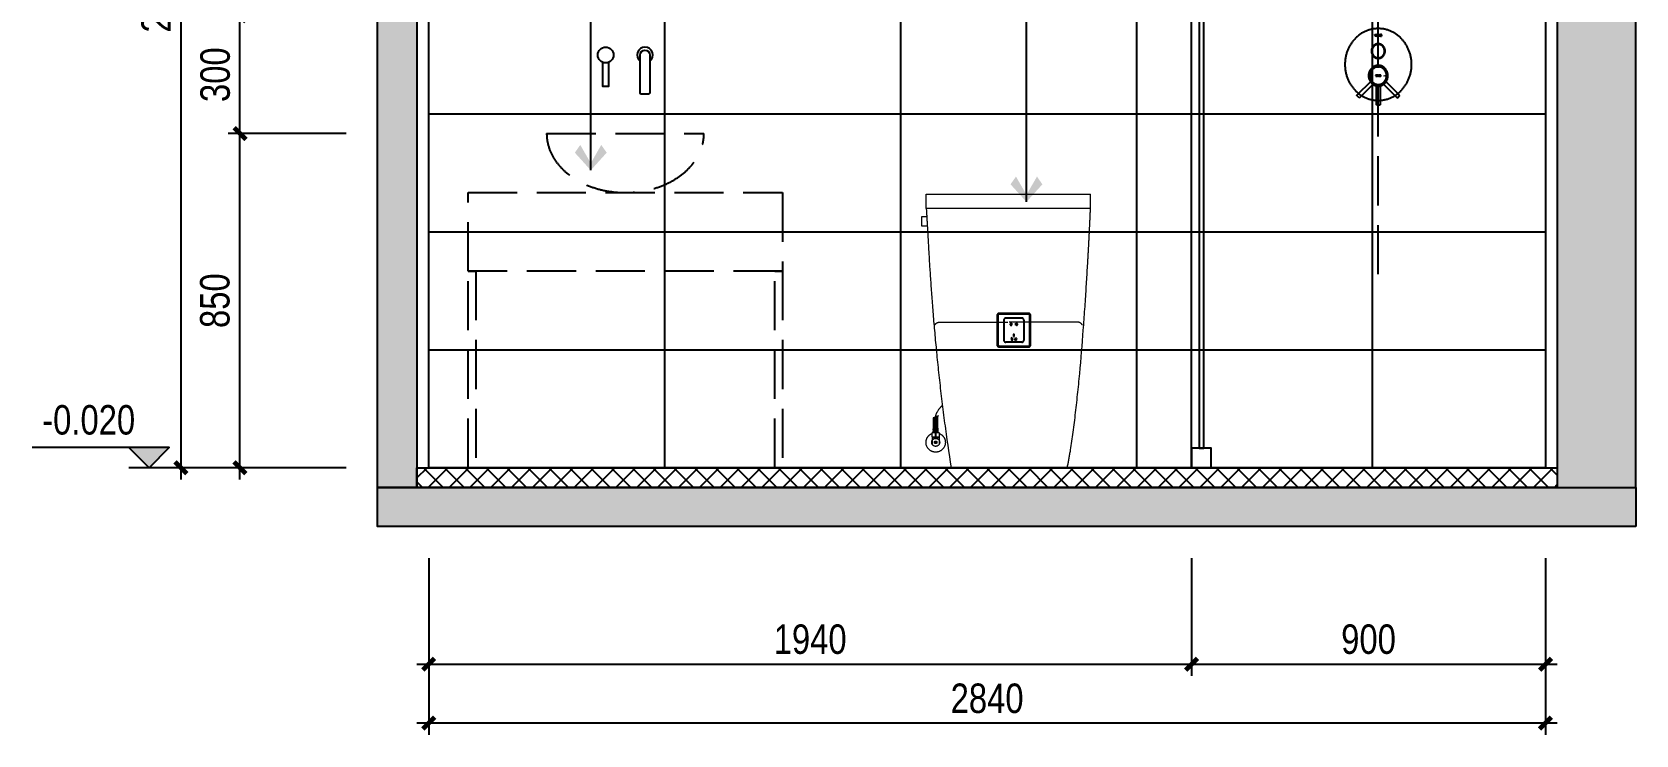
# Model space of a CAD drawing. Extents: x 468514 to 728049, y -74127 to 69080.
# Drawn here: x 611537 to 615616, y -38719 to -36931 of the extents above; entities that cross this region are included whole.
import ezdxf
from ezdxf.enums import TextEntityAlignment as Align

# ---------------------------------------------------------------- set-up
doc = ezdxf.new("R2010")
doc.units = 0
doc.header["$LTSCALE"] = 500
doc.header["$MEASUREMENT"] = 0
for name, pattern in [('DASH', [0.35, 0.25, -0.1]), ('DASHED2', [9.525, 6.35, -3.175]), ('HIDDEN2', [0.1875, 0.125, -0.0625])]:
    doc.linetypes.add(name, pattern=pattern)
doc.layers.get('Defpoints').update_dxf_attribs({"color": 229})
for name, color, linetype in [('_____2', 1, 'Continuous'), ('E 立面填充', 250, 'Continuous'), ('E 立面墙体', 245, 'Continuous'), ('E 立面家具、洁具', 153, 'Continuous'), ('E 立面材料分格线', 8, 'Continuous'), ('E 立面材料类别线', 154, 'Continuous'), ('E 立面标注尺寸', 9, 'Continuous'), ('E 立面装饰完成线', 225, 'Continuous'), ('L-立面家具、洁具', 153, 'Continuous')]:
    doc.layers.add(name, color=color, linetype=linetype)
doc.styles.add('PDC DIM', font='PMingLiU-ExtB.ttf', dxfattribs={"width": 0.85})
doc.styles.add('Xref-标准套房C$0$黑体', font='simhei.ttf')
doc.dimstyles.new('PDC-A2', dxfattribs={"dimscale": 0, "dimtxt": 2.5, "dimasz": 1, "dimexe": 1, "dimexo": 1, "dimgap": 0.7, "dimtad": 1, "dimdec": 0, "dimtxsty": 'PDC DIM', "dimblk": 'ARCHTICK', "dimcen": 1, "dimdle": 1, "dimclrd": 8, "dimclre": 8, "dimclrt": 9, "dimadec": 0, "dimazin": 0, "dimtfac": 1, "dimtdec": 0, "dimtix": 1, "dimtmove": 2, "dimatfit": 3, "dimldrblk": 'PDC A2 T R', "dimfxl": 10, "dimfxlon": 1, "dimarcsym": 0})

# ---------------------------------------------------------------- blocks, each defined once
blk = doc.blocks.new('A$C2F8A30B2')
at = {"linetype": 'HIDDEN2', "lineweight": -2, "ltscale": 20}
h = blk.add_hatch(color=256, dxfattribs=at)
h.dxf.hatch_style = 2
h.paths.add_polyline_path([(28.4, -13.4), (29, -12.8), (30.3, -12.6), (31.6, -12.9), (32.1, -13.4), (32.5, -14.6), (32.3, -15.6), (31.6, -16.4), (30.3, -16.7), (29.1, -16.5), (28.2, -15.4), (28.1, -14.6)])
h.paths.add_polyline_path([(29.4, -15.7), (30.3, -16.2), (31.2, -15.6), (31.4, -14.7), (31.3, -13.8), (30.8, -13.2), (30.3, -13.1), (29.4, -13.5), (29.1, -14.6)])
h = blk.add_hatch(color=256)
h.dxf.hatch_style = 2
edge = h.paths.add_edge_path()
edge.add_spline(control_points=[(34.9, -12.8), (34.9, -12.8), (34.9, -12.8), (34.9, -12.8), (34.9, -12.8), (37, -12.8), (37, -12.8), (37, -12.8), (37, -14.2), (37, -14.2), (37, -14.2), (36.5, -14.2), (36.5, -14.2), (36.5, -14.2), (36.5, -13.2), (35.7, -13.2), (35.7, -13.2), (35.4, -13.2), (35.4, -13.2), (35.4, -13.2), (35.4, -15.9), (35.4, -15.9), (35.4, -15.9), (35.6, -16.1), (35.6, -16.1), (35.6, -16.1), (36.2, -16.1), (36.2, -16.1), (36.2, -16.1), (36.2, -16.6), (36.2, -16.6), (36.2, -16.6), (34.9, -16.6), (34.9, -16.6), (34.9, -16.6), (33.6, -16.6), (33.6, -16.6), (33.6, -16.6), (33.6, -16.1), (33.6, -16.1), (33.6, -16.1), (34.2, -16.1), (34.2, -16.1), (34.2, -16.1), (34.4, -15.9), (34.4, -15.9), (34.4, -15.9), (34.4, -13.2), (34.4, -13.2), (34.4, -13.2), (34.1, -13.2), (34.1, -13.2), (34.1, -13.2), (33.3, -14.2), (33.3, -14.2), (33.3, -14.2), (32.8, -14.2), (32.8, -14.2), (32.8, -14.2), (32.8, -12.8), (32.8, -12.8), (32.8, -12.8), (34.9, -12.8), (34.9, -12.8), (34.9, -12.8), (34.9, -12.8)], knot_values=[-1, 0, 0, 0, 0, 0, 1, 1, 1, 2, 2, 2, 3, 3, 3, 4, 4, 4, 5, 5, 5, 6, 6, 6, 7, 7, 7, 8, 8, 8, 9, 9, 9, 10, 10, 10, 11, 11, 11, 12, 12, 12, 13, 13, 13, 14, 14, 14, 15, 15, 15, 16, 16, 16, 17, 17, 17, 18, 18, 18, 19, 19, 19, 20, 20, 20, 21, 21, 21, 21], degree=3, periodic=0)
h = blk.add_hatch(color=256, dxfattribs=at)
h.dxf.hatch_style = 2
h.paths.add_polyline_path([(37.7, -13.4), (38.3, -12.8), (39.5, -12.6), (40.8, -12.9), (41.4, -13.4), (41.7, -14.6), (41.6, -15.6), (40.8, -16.4), (39.5, -16.7), (38.3, -16.5), (37.4, -15.4), (37.3, -14.6)])
h.paths.add_polyline_path([(38.6, -15.7), (39.5, -16.2), (40.5, -15.6), (40.7, -14.7), (40.6, -13.8), (40.1, -13.2), (39.5, -13.1), (38.7, -13.5), (38.4, -14.6)])
h = blk.add_hatch(color=256)
h.dxf.hatch_style = 2
edge = h.paths.add_edge_path()
edge.add_spline(control_points=[(44.2, -12.8), (44.2, -12.8), (44.2, -12.8), (44.2, -12.8), (44.2, -12.8), (46.2, -12.8), (46.2, -12.8), (46.2, -12.8), (46.2, -14.2), (46.2, -14.2), (46.2, -14.2), (45.7, -14.2), (45.7, -14.2), (45.7, -14.2), (45.8, -13.2), (44.9, -13.2), (44.9, -13.2), (44.6, -13.2), (44.6, -13.2), (44.6, -13.2), (44.6, -15.9), (44.6, -15.9), (44.6, -15.9), (44.9, -16.1), (44.9, -16.1), (44.9, -16.1), (45.4, -16.1), (45.4, -16.1), (45.4, -16.1), (45.4, -16.6), (45.4, -16.6), (45.4, -16.6), (44.2, -16.6), (44.2, -16.6), (44.2, -16.6), (42.9, -16.6), (42.9, -16.6), (42.9, -16.6), (42.9, -16.1), (42.9, -16.1), (42.9, -16.1), (43.5, -16.1), (43.5, -16.1), (43.5, -16.1), (43.7, -15.9), (43.7, -15.9), (43.7, -15.9), (43.7, -13.2), (43.7, -13.2), (43.7, -13.2), (43.4, -13.2), (43.4, -13.2), (42.6, -13.2), (42.6, -14.2), (42.6, -14.2), (42.6, -14.2), (42.1, -14.2), (42.1, -14.2), (42.1, -14.2), (42.1, -12.8), (42.1, -12.8), (42.1, -12.8), (44.2, -12.8), (44.2, -12.8), (44.2, -12.8), (44.2, -12.8)], knot_values=[-1, 0, 0, 0, 0, 0, 1, 1, 1, 2, 2, 2, 3, 3, 3, 4, 4, 4, 5, 5, 5, 6, 6, 6, 7, 7, 7, 8, 8, 8, 9, 9, 9, 10, 10, 10, 11, 11, 11, 12, 12, 12, 13, 13, 13, 14, 14, 14, 15, 15, 15, 16, 16, 16, 17, 17, 17, 18, 18, 18, 19, 19, 19, 20, 20, 20, 21, 21, 21, 21], degree=3, periodic=0)
h = blk.add_hatch(color=256, dxfattribs=at)
h.dxf.hatch_style = 2
h.paths.add_polyline_path([(20.7, -117.5), (21.4, -118.2), (22.1, -117.5), (21.4, -116.8)])
h = blk.add_hatch(color=256, dxfattribs=at)
h.dxf.hatch_style = 2
h.paths.add_polyline_path([(30.6, -116.5), (31, -116), (32, -115.8), (32.9, -116.1), (33.4, -116.5), (33.6, -117.4), (33.5, -118.1), (32.9, -118.7), (32, -119), (31.1, -118.8), (30.4, -118), (30.3, -117.4)])
h.paths.add_polyline_path([(31.3, -118.2), (32, -118.6), (32.7, -118.1), (32.8, -117.4), (32.7, -116.8), (32.4, -116.3), (32, -116.2), (31.3, -116.5), (31.1, -117.4)])
h = blk.add_hatch(color=256, dxfattribs=at)
h.dxf.hatch_style = 2
h.paths.add_polyline_path([(35.5, -116), (37, -116), (37, -117.1), (36.6, -117.1), (36.1, -116.3), (35.8, -116.3), (35.8, -118.3), (36, -118.5), (36.4, -118.5), (36.4, -118.9), (35.5, -118.9), (34.5, -118.9), (34.5, -118.5), (34.9, -118.5), (35.1, -118.3), (35.1, -116.3), (34.9, -116.3), (34.3, -117.1), (33.9, -117.1), (33.9, -116)])
h = blk.add_hatch(color=256, dxfattribs=at)
h.dxf.hatch_style = 2
h.paths.add_polyline_path([(37.5, -116.5), (38, -116), (38.9, -115.8), (39.9, -116.1), (40.3, -116.5), (40.6, -117.4), (40.5, -118.1), (39.9, -118.7), (38.9, -119), (38, -118.8), (37.4, -118), (37.3, -117.4)])
h.paths.add_polyline_path([(38.2, -118.2), (38.9, -118.6), (39.7, -118.1), (39.8, -117.4), (39.7, -116.8), (39.3, -116.3), (38.9, -116.2), (38.3, -116.5), (38.1, -117.4)])
h = blk.add_hatch(color=256, dxfattribs=at)
h.dxf.hatch_style = 2
h.paths.add_polyline_path([(42.4, -116), (44, -116), (44, -117.1), (43.6, -117.1), (43, -116.3), (42.8, -116.3), (42.8, -118.3), (43, -118.5), (43.4, -118.5), (43.4, -118.9), (42.4, -118.9), (41.5, -118.9), (41.5, -118.5), (41.9, -118.5), (42.1, -118.3), (42.1, -116.3), (41.8, -116.3), (41.3, -117.1), (40.9, -117.1), (40.9, -116)])
h = blk.add_hatch(color=256, dxfattribs=at)
h.dxf.hatch_style = 2
h.paths.add_polyline_path([(51.9, -117.5), (52.6, -118.2), (53.3, -117.5), (52.6, -116.8)])
for p, q in [((28.1, -14.6), (28.4, -13.4)), ((28.2, -15.4), (28.1, -14.6)), ((29.1, -16.5), (28.2, -15.4)), ((28.4, -13.4), (29, -12.8)), ((28.4, -13.4), (28.4, -13.4)), ((29, -12.8), (30.3, -12.6)), ((29.4, -13.5), (29.1, -14.6)), ((29.1, -14.6), (29.4, -15.7)), ((30.3, -16.7), (29.1, -16.5)), ((30.3, -13.1), (29.4, -13.5)), ((29.4, -15.7), (30.3, -16.2)), ((29.4, -15.7), (29.4, -15.7)), ((30.3, -12.6), (31.6, -12.9)), ((30.8, -13.2), (30.3, -13.1)), ((30.3, -16.2), (31.2, -15.6)), ((31.6, -16.4), (30.3, -16.7)), ((31.3, -13.8), (30.8, -13.2)), ((31.2, -15.6), (31.4, -14.7)), ((31.4, -14.7), (31.3, -13.8)), ((31.6, -12.9), (32.1, -13.4)), ((32.3, -15.6), (31.6, -16.4)), ((32.1, -13.4), (32.5, -14.6)), ((32.5, -14.6), (32.3, -15.6)), ((37.3, -14.6), (37.7, -13.4)), ((37.4, -15.4), (37.3, -14.6)), ((38.3, -16.5), (37.4, -15.4)), ((37.7, -13.4), (38.3, -12.8)), ((37.7, -13.4), (37.7, -13.4)), ((38.3, -12.8), (39.5, -12.6)), ((39.5, -16.7), (38.3, -16.5)), ((38.7, -13.5), (38.4, -14.6)), ((38.4, -14.6), (38.6, -15.7)), ((38.6, -15.7), (39.5, -16.2)), ((38.6, -15.7), (38.6, -15.7)), ((39.5, -13.1), (38.7, -13.5)), ((39.5, -12.6), (40.8, -12.9)), ((40.1, -13.2), (39.5, -13.1)), ((39.5, -16.2), (40.5, -15.6)), ((40.8, -16.4), (39.5, -16.7)), ((40.6, -13.8), (40.1, -13.2)), ((40.5, -15.6), (40.7, -14.7)), ((40.7, -14.7), (40.6, -13.8)), ((40.8, -12.9), (41.4, -13.4)), ((41.6, -15.6), (40.8, -16.4)), ((41.4, -13.4), (41.7, -14.6)), ((41.7, -14.6), (41.6, -15.6)), ((21.4, -116.8), (20.7, -117.5)), ((20.7, -117.5), (21.4, -118.2)), ((20.7, -117.5), (20.7, -117.5)), ((22.1, -117.5), (21.4, -116.8)), ((21.4, -118.2), (22.1, -117.5)), ((30.3, -117.4), (30.6, -116.5)), ((30.4, -118), (30.3, -117.4)), ((31.1, -118.8), (30.4, -118)), ((30.6, -116.5), (31, -116)), ((30.6, -116.5), (30.6, -116.5)), ((31, -116), (32, -115.8)), ((31.3, -116.5), (31.1, -117.4)), ((31.1, -117.4), (31.3, -118.2)), ((32, -119), (31.1, -118.8)), ((32, -116.2), (31.3, -116.5)), ((31.3, -118.2), (32, -118.6)), ((31.3, -118.2), (31.3, -118.2)), ((32, -115.8), (32.9, -116.1)), ((32.4, -116.3), (32, -116.2)), ((32, -118.6), (32.7, -118.1)), ((32.9, -118.7), (32, -119)), ((32.7, -116.8), (32.4, -116.3)), ((32.8, -117.4), (32.7, -116.8)), ((32.7, -118.1), (32.8, -117.4)), ((32.9, -116.1), (33.4, -116.5)), ((33.5, -118.1), (32.9, -118.7)), ((33.4, -116.5), (33.6, -117.4)), ((33.6, -117.4), (33.5, -118.1)), ((33.9, -117.1), (33.9, -116)), ((33.9, -116), (35.5, -116)), ((34.3, -117.1), (33.9, -117.1)), ((34.9, -116.3), (34.3, -117.1)), ((34.5, -118.9), (34.5, -118.5)), ((34.5, -118.5), (34.9, -118.5)), ((35.5, -118.9), (34.5, -118.9)), ((35.1, -116.3), (34.9, -116.3)), ((34.9, -118.5), (35.1, -118.3)), ((35.1, -118.3), (35.1, -116.3)), ((35.5, -116), (37, -116)), ((35.5, -116), (35.5, -116)), ((36.4, -118.9), (35.5, -118.9)), ((36.1, -116.3), (35.8, -116.3)), ((35.8, -116.3), (35.8, -118.3)), ((35.8, -118.3), (36, -118.5)), ((36, -118.5), (36.4, -118.5)), ((36.6, -117.1), (36.1, -116.3)), ((36.4, -118.5), (36.4, -118.9)), ((37, -117.1), (36.6, -117.1)), ((37, -116), (37, -117.1)), ((37.3, -117.4), (37.5, -116.5)), ((37.4, -118), (37.3, -117.4)), ((38, -118.8), (37.4, -118)), ((37.5, -116.5), (38, -116)), ((37.5, -116.5), (37.5, -116.5)), ((38, -116), (38.9, -115.8)), ((38.9, -119), (38, -118.8)), ((38.3, -116.5), (38.1, -117.4)), ((38.1, -117.4), (38.2, -118.2)), ((38.2, -118.2), (38.9, -118.6)), ((38.2, -118.2), (38.2, -118.2)), ((38.9, -116.2), (38.3, -116.5)), ((38.9, -115.8), (39.9, -116.1)), ((39.3, -116.3), (38.9, -116.2)), ((38.9, -118.6), (39.7, -118.1)), ((39.9, -118.7), (38.9, -119)), ((39.7, -116.8), (39.3, -116.3)), ((39.8, -117.4), (39.7, -116.8)), ((39.7, -118.1), (39.8, -117.4)), ((39.9, -116.1), (40.3, -116.5)), ((40.5, -118.1), (39.9, -118.7)), ((40.3, -116.5), (40.6, -117.4)), ((40.6, -117.4), (40.5, -118.1)), ((40.9, -117.1), (40.9, -116)), ((40.9, -116), (42.4, -116)), ((41.3, -117.1), (40.9, -117.1)), ((41.8, -116.3), (41.3, -117.1)), ((41.5, -118.9), (41.5, -118.5)), ((41.5, -118.5), (41.9, -118.5)), ((42.4, -118.9), (41.5, -118.9)), ((42.1, -116.3), (41.8, -116.3)), ((41.9, -118.5), (42.1, -118.3)), ((42.1, -118.3), (42.1, -116.3)), ((42.4, -116), (44, -116)), ((42.4, -116), (42.4, -116)), ((43.4, -118.9), (42.4, -118.9)), ((43, -116.3), (42.8, -116.3)), ((42.8, -116.3), (42.8, -118.3)), ((42.8, -118.3), (43, -118.5)), ((43.6, -117.1), (43, -116.3)), ((43, -118.5), (43.4, -118.5)), ((43.4, -118.5), (43.4, -118.9)), ((44, -117.1), (43.6, -117.1)), ((44, -116), (44, -117.1)), ((52.6, -116.8), (51.9, -117.5)), ((51.9, -117.5), (52.6, -118.2)), ((51.9, -117.5), (51.9, -117.5)), ((53.3, -117.5), (52.6, -116.8)), ((52.6, -118.2), (53.3, -117.5)), ((122.1, -89), (122.1, -89)), ((-17, -167.1), (20, -130.1)), ((26.4, -136.5), (-10.6, -173.5)), ((26.4, -136.5), (26.4, -136.5)), ((32.7, -139.2), (32.7, -191.5)), ((32.7, -139.2), (32.7, -139.2)), ((41.8, -191.5), (41.8, -139.2)), ((48.1, -136.5), (85, -173.5)), ((48.1, -136.5), (48.1, -136.5)), ((91.5, -167.1), (54.5, -130.1)), ((-17, -168.1), (-17, -167.1)), ((-11.6, -173.5), (-17, -168.1)), ((-10.6, -173.5), (-11.6, -173.5)), ((32.7, -191.5), (33.5, -192.3)), ((33.5, -192.3), (41.1, -192.3)), ((41.1, -192.3), (41.8, -191.5)), ((85, -173.5), (86.1, -173.5)), ((86.1, -173.5), (91.5, -168.1)), ((91.5, -168.1), (91.5, -167.1))]:
    blk.add_line(p, q, dxfattribs=at)
for points, knots in [([(-47.5, -88.8), (-47.5, -139.2), (-9.6, -180.1), (37.3, -180.1), (84.1, -180.1), (122.1, -139.2), (122.1, -88.8), (122.1, -38.3), (84.1, 2.6), (37.3, 2.6), (-9.6, 2.6), (-47.5, -38.3), (-47.5, -88.8), (-47.5, -88.8), (-47.5, -88.8), (-47.5, -88.8)], [0, 0, 0, 0, 1, 1, 1, 2, 2, 2, 3, 3, 3, 4, 4, 4, 5, 5, 5, 5]), ([(54.9, -54.8), (54.9, -44.4), (47, -36), (37.3, -36), (27.6, -36), (19.7, -44.4), (19.7, -54.8), (19.7, -65.1), (27.6, -73.5), (37.3, -73.5), (47, -73.5), (54.9, -65.1), (54.9, -54.8), (54.9, -54.8), (54.9, -54.8), (54.9, -54.8)], [0, 0, 0, 0, 1, 1, 1, 2, 2, 2, 3, 3, 3, 4, 4, 4, 5, 5, 5, 5]), ([(53.1, -54.8), (53.1, -45.4), (46, -37.9), (37.3, -37.9), (28.5, -37.9), (21.4, -45.4), (21.4, -54.8), (21.4, -64.1), (28.5, -71.7), (37.3, -71.7), (46, -71.7), (53.1, -64.1), (53.1, -54.8), (53.1, -54.8), (53.1, -54.8), (53.1, -54.8)], [0, 0, 0, 0, 1, 1, 1, 2, 2, 2, 3, 3, 3, 4, 4, 4, 5, 5, 5, 5]), ([(34.9, -12.8), (34.9, -12.8), (37, -12.8), (37, -12.8), (37, -12.8), (37, -14.2), (37, -14.2), (37, -14.2), (36.5, -14.2), (36.5, -14.2), (36.5, -14.2), (36.5, -13.2), (35.7, -13.2), (35.7, -13.2), (35.4, -13.2), (35.4, -13.2), (35.4, -13.2), (35.4, -15.9), (35.4, -15.9), (35.4, -15.9), (35.6, -16.1), (35.6, -16.1), (35.6, -16.1), (36.2, -16.1), (36.2, -16.1), (36.2, -16.1), (36.2, -16.6), (36.2, -16.6), (36.2, -16.6), (34.9, -16.6), (34.9, -16.6), (34.9, -16.6), (33.6, -16.6), (33.6, -16.6), (33.6, -16.6), (33.6, -16.1), (33.6, -16.1), (33.6, -16.1), (34.2, -16.1), (34.2, -16.1), (34.2, -16.1), (34.4, -15.9), (34.4, -15.9), (34.4, -15.9), (34.4, -13.2), (34.4, -13.2), (34.4, -13.2), (34.1, -13.2), (34.1, -13.2), (34.1, -13.2), (33.3, -14.2), (33.3, -14.2), (33.3, -14.2), (32.8, -14.2), (32.8, -14.2), (32.8, -14.2), (32.8, -12.8), (32.8, -12.8), (32.8, -12.8), (34.9, -12.8), (34.9, -12.8), (34.9, -12.8), (34.9, -12.8), (34.9, -12.8)], [0, 0, 0, 0, 1, 1, 1, 2, 2, 2, 3, 3, 3, 4, 4, 4, 5, 5, 5, 6, 6, 6, 7, 7, 7, 8, 8, 8, 9, 9, 9, 10, 10, 10, 11, 11, 11, 12, 12, 12, 13, 13, 13, 14, 14, 14, 15, 15, 15, 16, 16, 16, 17, 17, 17, 18, 18, 18, 19, 19, 19, 20, 20, 20, 21, 21, 21, 21]), ([(44.2, -12.8), (44.2, -12.8), (46.2, -12.8), (46.2, -12.8), (46.2, -12.8), (46.2, -14.2), (46.2, -14.2), (46.2, -14.2), (45.7, -14.2), (45.7, -14.2), (45.7, -14.2), (45.8, -13.2), (44.9, -13.2), (44.9, -13.2), (44.6, -13.2), (44.6, -13.2), (44.6, -13.2), (44.6, -15.9), (44.6, -15.9), (44.6, -15.9), (44.9, -16.1), (44.9, -16.1), (44.9, -16.1), (45.4, -16.1), (45.4, -16.1), (45.4, -16.1), (45.4, -16.6), (45.4, -16.6), (45.4, -16.6), (44.2, -16.6), (44.2, -16.6), (44.2, -16.6), (42.9, -16.6), (42.9, -16.6), (42.9, -16.6), (42.9, -16.1), (42.9, -16.1), (42.9, -16.1), (43.5, -16.1), (43.5, -16.1), (43.5, -16.1), (43.7, -15.9), (43.7, -15.9), (43.7, -15.9), (43.7, -13.2), (43.7, -13.2), (43.7, -13.2), (43.4, -13.2), (43.4, -13.2), (42.6, -13.2), (42.6, -14.2), (42.6, -14.2), (42.6, -14.2), (42.1, -14.2), (42.1, -14.2), (42.1, -14.2), (42.1, -12.8), (42.1, -12.8), (42.1, -12.8), (44.2, -12.8), (44.2, -12.8), (44.2, -12.8), (44.2, -12.8), (44.2, -12.8)], [0, 0, 0, 0, 1, 1, 1, 2, 2, 2, 3, 3, 3, 4, 4, 4, 5, 5, 5, 6, 6, 6, 7, 7, 7, 8, 8, 8, 9, 9, 9, 10, 10, 10, 11, 11, 11, 12, 12, 12, 13, 13, 13, 14, 14, 14, 15, 15, 15, 16, 16, 16, 17, 17, 17, 18, 18, 18, 19, 19, 19, 20, 20, 20, 21, 21, 21, 21]), ([(62, -117.3), (62, -102.8), (50.9, -91), (37.3, -91), (23.6, -91), (12.6, -102.8), (12.6, -117.3), (12.6, -131.9), (23.6, -143.7), (37.3, -143.7), (50.9, -143.7), (62, -131.9), (62, -117.3), (62, -117.3), (62, -117.3), (62, -117.3)], [0, 0, 0, 0, 1, 1, 1, 2, 2, 2, 3, 3, 3, 4, 4, 4, 5, 5, 5, 5]), ([(58.2, -117.3), (58.2, -105), (48.8, -95), (37.3, -95), (25.7, -95), (16.3, -105), (16.3, -117.3), (16.3, -129.7), (25.7, -139.7), (37.3, -139.7), (48.8, -139.7), (58.2, -129.7), (58.2, -117.3), (58.2, -117.3), (58.2, -117.3), (58.2, -117.3)], [0, 0, 0, 0, 1, 1, 1, 2, 2, 2, 3, 3, 3, 4, 4, 4, 5, 5, 5, 5])]:
    blk.add_open_spline(points, degree=3, knots=knots, dxfattribs=at)
blk = doc.blocks.new('AI9-BLK63')
at = {"layer": '_____2', "color": 250}
blk.add_line((0.03, -0.14), (0, -0.12), dxfattribs=at)
blk.add_lwpolyline([(-0.03, -0.14), (0, -0.12), (0, 0.1), (0, 0.18)], dxfattribs=at)
blk = doc.blocks.new('AI9-BLK62')
at = {"layer": '_____2', "color": 250}
for p in [(-0.03, 0.01), (0.03, 0.01)]:
    blk.add_line(p, (0, -0.01), dxfattribs=at)
blk = doc.blocks.new('AI9-BLK61')
at = {"layer": '_____2', "color": 7}
for name, p in [('AI9-BLK62', (0, 0.16)), ('AI9-BLK63', (0, -0.03))]:
    blk.add_blockref(name, p, dxfattribs=at)
blk = doc.blocks.new('AI9-BLK53')
at = {"layer": '_____2', "color": 250}
for p, q in [((-0.1, 0.02), (0.1, 0.02)), ((-0.1, -0.02), (0.1, -0.02))]:
    blk.add_line(p, q, dxfattribs=at)
blk = doc.blocks.new('rtyr')
at = {"linetype": 'DASHED2', "lineweight": 0}
for p, q in [((256669.9, -48189.3), (256669.9, -48152.2)), ((256669.9, -48152.2), (257087.5, -48152.2)), ((257087.5, -48189.3), (257087.5, -48152.2)), ((256700.6, -48716.2), (256687, -48721.9)), ((256688.2, -48747.7), (256688.2, -48721.4)), ((256688.2, -48724.6), (256690.9, -48722)), ((256688.2, -48727), (256690.9, -48724.4)), ((256688.2, -48729.4), (256690.9, -48726.7)), ((256688.3, -48731.7), (256690.9, -48729.1)), ((256688.3, -48734.1), (256690.9, -48731.5)), ((256688.3, -48736.5), (256690.9, -48733.9)), ((256688.3, -48738.8), (256690.9, -48736.2)), ((256688.3, -48741.2), (256690.9, -48738.6)), ((256693.1, -48724), (256689.7, -48720.7)), ((256693.1, -48726.4), (256689.7, -48723.1)), ((256693.1, -48728.8), (256689.7, -48725.4)), ((256693.1, -48731.2), (256689.7, -48727.8)), ((256693.1, -48733.5), (256689.7, -48730.2)), ((256693.1, -48735.9), (256689.7, -48732.6)), ((256693.1, -48738.3), (256689.7, -48735)), ((256693.1, -48740.7), (256689.7, -48737.4)), ((256693.1, -48721.7), (256691.4, -48720.1)), ((256691.9, -48722.9), (256695.2, -48719.6)), ((256691.9, -48725.3), (256695.2, -48722)), ((256691.9, -48727.7), (256695.2, -48724.4)), ((256691.9, -48730), (256695.2, -48726.7)), ((256691.9, -48732.4), (256695.2, -48729.1)), ((256691.9, -48734.8), (256695.2, -48731.5)), ((256691.9, -48737.2), (256695.2, -48733.9)), ((256691.9, -48739.6), (256695.2, -48736.2)), ((256691.9, -48741.9), (256695.2, -48738.6)), ((256697.4, -48724), (256694.1, -48720.7)), ((256697.4, -48726.4), (256694.1, -48723.1)), ((256697.4, -48728.8), (256694.1, -48725.4)), ((256697.4, -48731.2), (256694.1, -48727.8)), ((256697.4, -48733.5), (256694.1, -48730.2)), ((256697.4, -48735.9), (256694.1, -48732.6)), ((256697.4, -48738.3), (256694.1, -48735)), ((256697.4, -48740.7), (256694.1, -48737.4)), ((256697.4, -48721.6), (256694.5, -48718.7)), ((256697.4, -48719.3), (256696.1, -48718.1)), ((256696.2, -48720.5), (256699.4, -48717.4)), ((256696.2, -48722.9), (256699.4, -48719.8)), ((256696.2, -48725.3), (256699.4, -48722.2)), ((256696.2, -48727.7), (256699.4, -48724.5)), ((256696.2, -48730), (256699.4, -48726.9)), ((256696.2, -48732.4), (256699.4, -48729.3)), ((256696.2, -48734.8), (256699.4, -48731.7)), ((256696.2, -48737.2), (256699.4, -48734.1)), ((256696.2, -48739.6), (256699.4, -48736.4)), ((256696.2, -48741.9), (256699.4, -48738.8)), ((256699.4, -48747.7), (256699.4, -48716.7)), ((256685.1, -48771), (256702.5, -48771)), ((256685.1, -48771.9), (256702.5, -48771.9)), ((256685.1, -48778.9), (256685.1, -48789.3)), ((256687.8, -48752.3), (256687.8, -48749.9)), ((256687.8, -48756.9), (256687.8, -48754.6)), ((256688.1, -48759.7), (256688.1, -48759.2)), ((256688.2, -48743.7), (256690.9, -48741)), ((256688.2, -48746), (256690.9, -48743.4)), ((256689, -48747.6), (256690.9, -48745.7)), ((256693.1, -48743.1), (256689.7, -48739.7)), ((256693.1, -48745.4), (256689.7, -48742.1)), ((256692.9, -48747.6), (256689.7, -48744.5)), ((256691.9, -48744.3), (256695.2, -48741)), ((256691.9, -48746.7), (256695.2, -48743.4)), ((256693.3, -48747.6), (256695.2, -48745.7)), ((256694.6, -48759.7), (256693.8, -48760.4)), ((256694.6, -48770.3), (256693.8, -48769.7)), ((256697.4, -48743.1), (256694.1, -48739.7)), ((256697.4, -48745.4), (256694.1, -48742.1)), ((256697.2, -48747.6), (256694.1, -48744.5)), ((256696.2, -48744.3), (256699.4, -48741.2)), ((256696.2, -48746.7), (256699.4, -48743.6)), ((256697.6, -48747.7), (256699.4, -48745.9)), ((256699.5, -48759.7), (256699.5, -48759.2)), ((256699.8, -48752.3), (256699.8, -48749.9)), ((256699.8, -48756.9), (256699.8, -48754.6)), ((256702.5, -48778.9), (256702.5, -48789.3))]:
    blk.add_line(p, q, dxfattribs=at)
for points in [[(256671.2, -48210.6), (256657.5, -48210.6), (256657.5, -48233), (256671.7, -48233)], [(256692.9, -48759.7), (256693.8, -48760.4), (256693.8, -48762.4)], [(256692.9, -48770.3), (256693.8, -48769.7), (256693.8, -48763)]]:
    blk.add_lwpolyline(points, dxfattribs=at)
blk.add_lwpolyline([(256685, -48759.7), (256684.4, -48760.4), (256684.4, -48769.6), (256685.2, -48770.3), (256702.4, -48770.3), (256703.2, -48769.6), (256703.2, -48760.4), (256702.5, -48759.7)], close=True, dxfattribs=at)
for radius in [10.2, 3.28]:
    blk.add_circle((256693.8, -48784), radius, dxfattribs=at)
for centre, major_axis, ratio in [((256690.8, -48751.1), (0, 1.18), 0.354545), ((256690.8, -48755.7), (0, 1.16), 0.361111), ((256693.8, -48751.1), (0.01, 1.18), 0.354531), ((256693.8, -48755.7), (0.01, 1.16), 0.361096), ((256696.8, -48751.1), (0, 1.18), 0.354545), ((256696.8, -48755.7), (0, 1.16), 0.361111)]:
    blk.add_ellipse(centre, major_axis=major_axis, ratio=ratio, dxfattribs=at)
for points, knots in [([(256733.2, -48848.5), (256684.2, -48543.1), (256674.7, -48257.2), (256669.9, -48189.3), (256669.9, -48189.3), (257087.5, -48189.3), (257087.5, -48189.3), (257087.5, -48189.3), (257068.8, -48652.1), (257028.5, -48848.5), (257028.5, -48848.5), (256733.2, -48848.5), (256733.2, -48848.5)], [0, 0, 0, 0, 1, 1, 1, 2, 2, 2, 3, 3, 3, 4, 4, 4, 4]), ([(256691.3, -48485.7), (256697.7, -48475.7), (256703.8, -48478.6), (256714.3, -48478.6), (256724.8, -48478.6), (256877.2, -48478.6), (256877.2, -48478.6)], [0, 0, 0, 0, 1, 1, 1, 2, 2, 2, 2]), ([(257066.9, -48485.7), (257060.5, -48475.7), (257054.5, -48478.6), (257043.9, -48478.6), (257033.4, -48478.6), (256880.9, -48478.6), (256880.9, -48478.6)], [0, 0, 0, 0, 1, 1, 1, 2, 2, 2, 2]), ([(256703.2, -48761.6), (256712.1, -48765.2), (256718.4, -48774), (256718.4, -48784.3), (256718.4, -48797.9), (256707.4, -48808.9), (256693.8, -48808.9), (256680.2, -48808.9), (256669.2, -48797.9), (256669.2, -48784.3), (256669.2, -48774), (256675.5, -48765.2), (256684.4, -48761.5)], [0, 0, 0, 0, 1, 1, 1, 2, 2, 2, 3, 3, 3, 4, 4, 4, 4]), ([(256685.1, -48770.3), (256685.1, -48770.3), (256685.1, -48775.2), (256685.1, -48777.2), (256685, -48778.5), (256684.6, -48779.7), (256684.5, -48780.2)], [0, 0, 0, 0, 1, 1, 1, 2, 2, 2, 2]), ([(256687.8, -48747.6), (256687.5, -48747.6), (256687.2, -48748.1), (256687.2, -48748.8), (256687.2, -48749.4), (256687.5, -48749.9), (256687.8, -48749.9)], [0, 0, 0, 0, 1, 1, 1, 2, 2, 2, 2]), ([(256687.8, -48752.3), (256687.5, -48752.3), (256687.2, -48752.8), (256687.2, -48753.4), (256687.2, -48754.1), (256687.5, -48754.6), (256687.8, -48754.6)], [0, 0, 0, 0, 1, 1, 1, 2, 2, 2, 2]), ([(256687.8, -48756.9), (256687.5, -48756.9), (256687.2, -48757.4), (256687.2, -48758.1), (256687.2, -48758.7), (256687.5, -48759.2), (256687.8, -48759.2)], [0, 0, 0, 0, 1, 1, 1, 2, 2, 2, 2]), ([(256699.8, -48749.9), (256700.1, -48749.9), (256700.4, -48749.4), (256700.4, -48748.8), (256700.4, -48748.1), (256700.1, -48747.6), (256699.8, -48747.6)], [3, 3, 3, 3, 4, 4, 4, 5, 5, 5, 5]), ([(256699.8, -48754.6), (256700.1, -48754.6), (256700.4, -48754.1), (256700.4, -48753.4), (256700.4, -48752.8), (256700.1, -48752.3), (256699.8, -48752.3)], [3, 3, 3, 3, 4, 4, 4, 5, 5, 5, 5]), ([(256699.8, -48759.2), (256700.1, -48759.2), (256700.4, -48758.7), (256700.4, -48758.1), (256700.4, -48757.4), (256700.1, -48756.9), (256699.8, -48756.9)], [3, 3, 3, 3, 4, 4, 4, 5, 5, 5, 5]), ([(256702.5, -48770.3), (256702.5, -48770.3), (256702.5, -48775.2), (256702.5, -48777.2), (256702.5, -48778.5), (256702.9, -48779.7), (256703.1, -48780.2)], [0, 0, 0, 0, 1, 1, 1, 2, 2, 2, 2])]:
    blk.add_open_spline(points, degree=3, knots=knots, dxfattribs=at)
for points in [[(256708.6, -48692.5), (256703.1, -48697.4), (256693.5, -48710), (256693.2, -48719.3)], [(256710.7, -48689.5), (256710.2, -48690.7), (256709.5, -48691.7), (256708.6, -48692.5)], [(256699.8, -48747.6), (256699.8, -48747.6), (256687.8, -48747.6), (256687.8, -48747.6)], [(256687.8, -48749.9), (256687.8, -48749.9), (256699.8, -48749.9), (256699.8, -48749.9)], [(256699.8, -48752.3), (256699.8, -48752.3), (256687.8, -48752.3), (256687.8, -48752.3)], [(256687.8, -48754.6), (256687.8, -48754.6), (256699.8, -48754.6), (256699.8, -48754.6)], [(256699.8, -48756.9), (256699.8, -48756.9), (256687.8, -48756.9), (256687.8, -48756.9)], [(256687.8, -48759.2), (256687.8, -48759.2), (256699.8, -48759.2), (256699.8, -48759.2)]]:
    blk.add_open_spline(points, degree=3, dxfattribs=at)
at = {"linetype": 'DASHED2', "lineweight": 0, "xscale": 31.05000000000007, "yscale": 31.05000000000007, "zscale": 31.05000000000007}
for name, p in [('AI9-BLK61', (256693.8, -48765)), ('AI9-BLK53', (256693.8, -48784))]:
    blk.add_blockref(name, p, dxfattribs=at)
blk = doc.blocks.new('ffffaasd')
at = {"linetype": 'DASH', "lineweight": -2, "ltscale": 20}
for p, q in [((69855.2, 418079.7), (69855.2, 418028.7)), ((69901.2, 418084.7), (69860.2, 418084.7)), ((69906.2, 418079.7), (69906.2, 418028.7)), ((69901.2, 418023.7), (69860.2, 418023.7))]:
    blk.add_line(p, q, dxfattribs=at)
for points in [[(69843.2, 418011.7), (69918.2, 418011.7, 0.414214), (69923.2, 418016.7), (69923.2, 418091.7, 0.414214), (69918.2, 418096.7), (69843.2, 418096.7, 0.414214), (69838.2, 418091.7), (69838.2, 418016.7, 0.414214)], [(69843.2, 418013.7), (69918.2, 418013.7, 0.414214), (69921.2, 418016.7), (69921.2, 418091.7, 0.414214), (69918.2, 418094.7), (69843.2, 418094.7, 0.414214), (69840.2, 418091.7), (69840.2, 418016.7, 0.414214)]]:
    blk.add_lwpolyline(points, format="xyb", close=True, dxfattribs=at)
for points in [[(69873.7, 418066.6), (69875.7, 418066.6), (69875.7, 418071.6), (69873.7, 418071.6)], [(69887.7, 418066.6), (69885.7, 418066.6), (69885.7, 418071.6), (69887.7, 418071.6)]]:
    blk.add_lwpolyline(points, dxfattribs=at)
for points in [[(69875.8, 418028.1), (69877.7, 418028.6), (69876.2, 418034.4), (69874.2, 418033.9)], [(69879.7, 418037.6), (69881.7, 418037.6), (69881.7, 418043.6), (69879.7, 418043.6)], [(69885.6, 418028.1), (69883.7, 418028.6), (69885.2, 418034.4), (69887.2, 418033.9)]]:
    blk.add_lwpolyline(points, close=True, dxfattribs=at)
for centre, radius, start, end in [((69860.2, 418079.7), 5, 90, 180), ((69873.9, 418069.1), 2.51, 93.6471, 266.3529), ((69887.5, 418069.1), 2.51, 273.6471, 86.3529), ((69901.2, 418079.7), 5, 0, 90), ((69860.2, 418028.7), 5, 180, 270), ((69901.2, 418028.7), 5, 270, 0)]:
    blk.add_arc(centre, radius, start, end, dxfattribs=at)
blk = doc.blocks.new('d34')
at = {"linetype": 'ByBlock', "lineweight": -2}
blk.add_blockref('ffffaasd', (0, 0), dxfattribs=at)
blk = doc.blocks.new('4334')
at = {"layer": 'E 立面家具、洁具'}
blk.add_lwpolyline([(609130.2, 2775, -1), (609155.2, 2775), (609155.2, 2680, -0.414214), (609150.2, 2675), (609135.2, 2675, -0.414214), (609130.2, 2680)], format="xyb", close=True, dxfattribs=at)
blk.add_lwpolyline([(609050.2, 2756.5), (609050.2, 2695), (609035.2, 2695), (609035.2, 2756.5)], dxfattribs=at)
blk.add_circle((609042.7, 2775), 20, dxfattribs=at)
blk.add_arc((609142.7, 2775), 20, 308.6822, 231.3178, dxfattribs=at)
blk = doc.blocks.new('xishoutai')
at = {"linetype": 'DASH'}
blk.add_lwpolyline([(623294.2, 37658.3), (623694.2, 37658.3)], dxfattribs=at)
for points in [[(623094.2, 37508.3), (623894.2, 37508.3), (623894.2, 37308.3), (623094.2, 37308.3)], [(623094.2, 37308.3), (623114.2, 37308.3), (623114.2, 36808.3), (623094.2, 36808.3)], [(623874.2, 37308.3), (623894.2, 37308.3), (623894.2, 36808.3), (623874.2, 36808.3)]]:
    blk.add_lwpolyline(points, close=True, dxfattribs=at)
blk.add_ellipse((623494.2, 37658.3), major_axis=(200, 0), ratio=0.75, start_param=3.141593, end_param=6.283185, dxfattribs=at)
blk.add_blockref('4334', (14401.5, 35083.3))
blk = doc.blocks.new('_ArchTick')
at = {"color": 0, "linetype": 'ByBlock', "const_width": 0.4}
blk.add_lwpolyline([(-0.5, -0.5), (0.5, 0.5)], dxfattribs=at)
blk = doc.blocks.new('*D1845')
at = {"layer": 'Defpoints', "color": 0, "transparency": 16777216}
for p in [(612065.7, -37189), (612365.7, -37189), (612365.7, -38039)]:
    blk.add_point(p, dxfattribs=at)
at = {"layer": 'E 立面标注尺寸', "color": 8, "lineweight": -2, "transparency": 16777216}
for p, q in [((612335.7, -37189), (612035.7, -37189)), ((612065.7, -38069), (612065.7, -37159)), ((612335.7, -38039), (612035.7, -38039))]:
    blk.add_line(p, q, dxfattribs=at)
at = {"layer": 'E 立面标注尺寸', "color": 8, "lineweight": -2, "transparency": 16777216, "xscale": 30.00000447440561, "yscale": 30.00000447440561, "zscale": 30.00000447440561}
for p, rotation in [((612065.7, -37189), 90), ((612065.7, -38039), 270)]:
    blk.add_blockref('_ArchTick', p, dxfattribs=dict(at, rotation=rotation))
at = {"layer": 'E 立面标注尺寸', "color": 9, "transparency": 16777216, "insert": (612002.2, -37614), "char_height": 75, "attachment_point": 5, "rotation": 90, "style": 'PDC DIM'}
blk.add_mtext('850', dxfattribs=at)
blk = doc.blocks.new('PDC A2 T R')
at = {"color": 0, "linetype": 'ByBlock'}
blk.add_line((0, 0), (-2, 0), dxfattribs=at)
for points in [[(-2.15, 0.89), (-1.49, 1.35), (-0.6, 0), (0, 0)], [(-2.15, -0.89), (-1.49, -1.35), (-0.6, 0), (0, 0)]]:
    blk.add_solid(points, dxfattribs=at)
blk = doc.blocks.new('*D1846')
at = {"layer": 'Defpoints', "color": 0, "transparency": 16777216}
for p in [(612065.7, -36889), (612365.7, -36889), (612365.7, -37189)]:
    blk.add_point(p, dxfattribs=at)
at = {"layer": 'E 立面标注尺寸', "color": 8, "lineweight": -2, "transparency": 16777216}
for p, q in [((612065.7, -37219), (612065.7, -36859)), ((612335.7, -36889), (612035.7, -36889)), ((612335.7, -37189), (612035.7, -37189))]:
    blk.add_line(p, q, dxfattribs=at)
at = {"layer": 'E 立面标注尺寸', "color": 8, "lineweight": -2, "transparency": 16777216, "xscale": 30.00000447440561, "yscale": 30.00000447440561, "zscale": 30.00000447440561}
for p, rotation in [((612065.7, -36889), 90), ((612065.7, -37189), 270)]:
    blk.add_blockref('_ArchTick', p, dxfattribs=dict(at, rotation=rotation))
at = {"layer": 'E 立面标注尺寸', "color": 9, "transparency": 16777216, "insert": (612002.9, -37039), "char_height": 75, "attachment_point": 5, "rotation": 90, "style": 'PDC DIM'}
blk.add_mtext('300', dxfattribs=at)
blk = doc.blocks.new('*D1849')
at = {"layer": 'Defpoints', "color": 0, "transparency": 16777216}
for p in [(612365.7, -35639), (611915.7, -38039), (612365.7, -38039)]:
    blk.add_point(p, dxfattribs=at)
at = {"layer": 'E 立面标注尺寸', "color": 8, "lineweight": -2, "transparency": 16777216}
for p, q in [((612215.7, -35639), (611885.7, -35639)), ((611915.7, -35609), (611915.7, -38069)), ((612215.7, -38039), (611885.7, -38039))]:
    blk.add_line(p, q, dxfattribs=at)
at = {"layer": 'E 立面标注尺寸', "color": 8, "lineweight": -2, "transparency": 16777216, "xscale": 30.00000447440561, "yscale": 30.00000447440561, "zscale": 30.00000447440561}
for p, rotation in [((611915.7, -35639), 90), ((611915.7, -38039), 270)]:
    blk.add_blockref('_ArchTick', p, dxfattribs=dict(at, rotation=rotation))
at = {"layer": 'E 立面标注尺寸', "color": 9, "transparency": 16777216, "insert": (611852.9, -36839), "char_height": 75, "attachment_point": 5, "rotation": 90, "style": 'PDC DIM'}
blk.add_mtext('2400', dxfattribs=at)
blk = doc.blocks.new('*D1850')
at = {"layer": 'Defpoints', "color": 0, "transparency": 16777216}
for p in [(612545.7, -38239), (614485.7, -38239), (614485.7, -38539)]:
    blk.add_point(p, dxfattribs=at)
at = {"layer": 'E 立面标注尺寸', "color": 8, "lineweight": -2, "transparency": 16777216}
for p, q in [((612545.7, -38269), (612545.7, -38569)), ((614485.7, -38269), (614485.7, -38569)), ((612515.7, -38539), (614515.7, -38539))]:
    blk.add_line(p, q, dxfattribs=at)
at = {"layer": 'E 立面标注尺寸', "color": 8, "lineweight": -2, "transparency": 16777216, "xscale": 30.00000447440561, "yscale": 30.00000447440561, "zscale": 30.00000447440561, "rotation": 180}
blk.add_blockref('_ArchTick', (612545.7, -38539), dxfattribs=at)
at = {"layer": 'E 立面标注尺寸', "color": 8, "lineweight": -2, "transparency": 16777216, "xscale": 30.00000447440561, "yscale": 30.00000447440561, "zscale": 30.00000447440561}
blk.add_blockref('_ArchTick', (614485.7, -38539), dxfattribs=at)
at = {"layer": 'E 立面标注尺寸', "color": 9, "transparency": 16777216, "insert": (613515.7, -38475.8), "char_height": 75, "attachment_point": 5, "style": 'PDC DIM'}
blk.add_mtext('1940', dxfattribs=at)
blk = doc.blocks.new('*D1851')
at = {"layer": 'Defpoints', "color": 0, "transparency": 16777216}
for p in [(614485.7, -38239), (615385.7, -38239), (615385.7, -38539)]:
    blk.add_point(p, dxfattribs=at)
at = {"layer": 'E 立面标注尺寸', "color": 8, "lineweight": -2, "transparency": 16777216}
for p, q in [((614485.7, -38269), (614485.7, -38569)), ((615385.7, -38269), (615385.7, -38569)), ((614455.7, -38539), (615415.7, -38539))]:
    blk.add_line(p, q, dxfattribs=at)
at = {"layer": 'E 立面标注尺寸', "color": 8, "lineweight": -2, "transparency": 16777216, "xscale": 30.00000447440561, "yscale": 30.00000447440561, "zscale": 30.00000447440561, "rotation": 180}
blk.add_blockref('_ArchTick', (614485.7, -38539), dxfattribs=at)
at = {"layer": 'E 立面标注尺寸', "color": 8, "lineweight": -2, "transparency": 16777216, "xscale": 30.00000447440561, "yscale": 30.00000447440561, "zscale": 30.00000447440561}
blk.add_blockref('_ArchTick', (615385.7, -38539), dxfattribs=at)
at = {"layer": 'E 立面标注尺寸', "color": 9, "transparency": 16777216, "insert": (614935.7, -38475.8), "char_height": 75, "attachment_point": 5, "style": 'PDC DIM'}
blk.add_mtext('900', dxfattribs=at)
blk = doc.blocks.new('*D1852')
at = {"layer": 'Defpoints', "color": 0, "transparency": 16777216}
for p in [(612545.7, -38239), (615385.7, -38239), (612545.7, -38689)]:
    blk.add_point(p, dxfattribs=at)
at = {"layer": 'E 立面标注尺寸', "color": 8, "lineweight": -2, "transparency": 16777216}
for p, q in [((612545.7, -38389), (612545.7, -38719)), ((615385.7, -38389), (615385.7, -38719)), ((615415.7, -38689), (612515.7, -38689))]:
    blk.add_line(p, q, dxfattribs=at)
at = {"layer": 'E 立面标注尺寸', "color": 8, "lineweight": -2, "transparency": 16777216, "xscale": 30.00000447440561, "yscale": 30.00000447440561, "zscale": 30.00000447440561, "rotation": 180}
blk.add_blockref('_ArchTick', (612545.7, -38689), dxfattribs=at)
at = {"layer": 'E 立面标注尺寸', "color": 8, "lineweight": -2, "transparency": 16777216, "xscale": 30.00000447440561, "yscale": 30.00000447440561, "zscale": 30.00000447440561}
blk.add_blockref('_ArchTick', (615385.7, -38689), dxfattribs=at)
at = {"layer": 'E 立面标注尺寸', "color": 9, "transparency": 16777216, "insert": (613965.7, -38626.2), "char_height": 75, "attachment_point": 5, "style": 'PDC DIM'}
blk.add_mtext('2840', dxfattribs=at)
blk = doc.blocks.new('A$C37DB5113')
blk.add_hatch(color=256).paths.add_polyline_path([(150, 75), (75, 0), (0, 75)])
for p, q in [((0, 75), (510, 75)), ((0, 75), (75, 0)), ((150, 75), (75, 0)), ((0, 0), (150, 0))]:
    blk.add_line(p, q)
blk.add_lwpolyline([(150, 75), (75, 0), (0, 75), (150, 75)])
at = {"style": 'Xref-标准套房C$0$黑体', "width": 0.8}
blk.add_attdef('%%P0.000', text='', height=105, dxfattribs=at).set_placement((510, 75), align=Align.BOTTOM_RIGHT)

msp = doc.modelspace()

# ---------------------------------------------------------------- hatches: boundary and pattern name
at = {"layer": 'E 立面填充'}
h = msp.add_hatch(dxfattribs=at)
h.set_pattern_fill('_USER', color=256, scale=300, pattern_type=0)
h.set_pattern_definition([(0, (612545.65, -38039), (0, 300), [])])
edge = h.paths.add_edge_path(flags=16)
edge.add_arc((613045.7, -36539), 350, 0, 360)
h.paths.add_polyline_path([(612545.7, -35639), (615385.7, -35639), (615385.7, -38039), (612545.7, -38039)])
h = msp.add_hatch(dxfattribs=at)
h.set_pattern_fill('_USER', color=256, scale=600, angle=90, pattern_type=0)
h.set_pattern_definition([(90, (612545.65, -38039), (-600, 4e-14), [])])
h.paths.add_polyline_path([(612545.7, -35639), (615385.7, -35639), (615385.7, -38039), (612545.7, -38039)])
edge = h.paths.add_edge_path(flags=16)
edge.add_arc((613045.7, -36539), 350, 0, 360)
at = {"layer": 'E 立面墙体'}
h = msp.add_hatch(dxfattribs=at)
h.set_pattern_fill('钢筋混凝土', color=250, scale=10, pattern_type=2)
h.set_pattern_definition([(45, (118421.687, -39714), (-35.355339, 35.355339), []), (50, (118421.687, -39714), (71.726018, -6.2752135), [7.5, -82.5]), (355, (118421.69, -39714), (-13.875133, 75.219213), [6, -66]), (100.4514, (118427.664, -39714.52), (57.850938, 68.943954), [6.374019, -70.114211]), (46.1842, (118421.69, -39694), (106.724105, -16.551901), [11.25, -123.75]), (96.6356, (118430.58, -39695.38), (93.46627, 97.411787), [9.56103, -105.1713]), (351.1842, (118421.69, -39694), (93.466195, 97.41186), [9, -99]), (21, (118431.687, -39699), (59.690705, -40.261889), [7.5, -82.5]), (326, (118431.69, -39699), (24.331533, 72.515005), [6, -66]), (71.4514, (118436.66, -39702.355), (84.022263, 32.25305), [6.374019, -70.114211]), (37.5, (118421.687, -39714), (1.2159855, 33.2893854), [0.5, -65.2, 0.5, -67, 0.5, -66.25]), (7.5, (118421.687, -39714), (26.3069537, 39.4411712), [0.5, -38.2, 0.5, -63.7, 0.5, -25.25]), (327.5, (118399.387, -39714), (53.3822436, -2.2554872), [0.5, -25, 0.5, -78, 0.5, -103.5]), (317.5, (118389.387, -39714), (58.318617, 10.0104982), [0.5, -32.5, 0.5, -51.8, 0.5, -73.5])])
h.paths.add_polyline_path([(612515.7, -38089), (612415.7, -38089), (612415.7, -34889), (612515.7, -34889)])
h = msp.add_hatch(dxfattribs=at)
h.set_pattern_fill('钢筋混凝土', color=250, scale=10, pattern_type=2)
h.set_pattern_definition([(45, (113721.687, -39714), (-35.355339, 35.355339), []), (50, (113721.687, -39714), (71.726018, -6.2752135), [7.5, -82.5]), (355, (113721.69, -39714), (-13.875133, 75.219213), [6, -66]), (100.4514, (113727.664, -39714.52), (57.850938, 68.943954), [6.374019, -70.114211]), (46.1842, (113721.69, -39694), (106.724105, -16.551901), [11.25, -123.75]), (96.6356, (113730.58, -39695.38), (93.46627, 97.411787), [9.561029, -105.1713]), (351.1842, (113721.69, -39694), (93.466195, 97.41186), [9, -99]), (21, (113731.687, -39699), (59.690705, -40.261889), [7.5, -82.5]), (326, (113731.69, -39699), (24.331533, 72.515005), [6, -66]), (71.4514, (113736.66, -39702.355), (84.022263, 32.25305), [6.374019, -70.114211]), (37.5, (113721.687, -39714), (1.2159855, 33.2893854), [0.5, -65.2, 0.5, -67, 0.5, -66.25]), (7.5, (113721.687, -39714), (26.3069537, 39.4411712), [0.5, -38.2, 0.5, -63.7, 0.5, -25.25]), (327.5, (113699.387, -39714), (53.3822436, -2.2554872), [0.5, -25, 0.5, -78, 0.5, -103.5]), (317.5, (113689.387, -39714), (58.318617, 10.0104982), [0.5, -32.5, 0.5, -51.8, 0.5, -73.5])])
h.paths.add_polyline_path([(615415.7, -38089), (615615.7, -38089), (615615.7, -34889), (615415.7, -34889)])
h = msp.add_hatch(dxfattribs=at)
h.set_pattern_fill('ANSI37', color=250, scale=300)
h.set_pattern_definition([(45, (119621.687, -39714), (-26.5165043, 26.5165043), []), (135, (119621.687, -39714), (-26.5165043, -26.5165043), [])])
h.paths.add_polyline_path([(612515.7, -38039), (615415.7, -38039), (615415.7, -38089), (612515.7, -38089)])
h = msp.add_hatch(color=250, dxfattribs=at)
h.dxf.hatch_style = 1
h.paths.add_polyline_path([(615615.7, -38189), (612415.7, -38189), (612415.7, -38089), (615615.7, -38089)])

# ---------------------------------------------------------------- linework, layer by layer
for points in [[(612515.7, -38089), (612415.7, -38089), (612415.7, -34889), (612515.7, -34889)], [(615415.7, -38089), (615615.7, -38089), (615615.7, -34889), (615415.7, -34889)], [(615615.7, -38189), (612415.7, -38189), (612415.7, -38089), (615615.7, -38089)]]:
    msp.add_lwpolyline(points, close=True, dxfattribs=at)
at = {"layer": 'E 立面家具、洁具'}
for points in [[(614504.7, -37989), (614516.7, -37989), (614516.7, -35959), (614504.7, -35959)], [(614485.7, -38039), (614535.7, -38039), (614535.7, -37989), (614485.7, -37989)]]:
    msp.add_lwpolyline(points, close=True, dxfattribs=at)
at = {"layer": 'E 立面材料分格线', "linetype": 'DASH'}
msp.add_line((614960.4, -37546.5), (614960.4, -35843.8), dxfattribs=at)
at = {"layer": 'E 立面材料类别线'}
msp.add_line((614485.7, -38039), (614485.7, -35639), dxfattribs=at)
at = {"layer": 'E 立面装饰完成线'}
for p, q in [((612545.7, -38039), (612545.7, -35639)), ((615385.7, -35639), (615385.7, -38039))]:
    msp.add_line(p, q, dxfattribs=at)
msp.add_lwpolyline([(612515.7, -38039), (615415.7, -38039), (615415.7, -38089), (612515.7, -38089)], close=True, dxfattribs=at)

# ---------------------------------------------------------------- block references
at = {"layer": 'E 立面家具、洁具'}
msp.add_blockref('xishoutai', (-10448.6, -74847.3), dxfattribs=at)
at = {"layer": 'E 立面家具、洁具', "linetype": 'Continuous'}
msp.add_blockref('rtyr', (357141.1, 10809.5), dxfattribs=at)
at = {"layer": 'E 立面家具、洁具', "linetype": 'DASH', "ltscale": 20}
msp.add_blockref('d34', (544153, -455743.2), dxfattribs=at)
at = {"layer": 'E 立面标注尺寸'}
ref = msp.add_blockref('A$C37DB5113', (611885.7, -38039), dxfattribs=dict(at, xscale=-0.6836043956309368, yscale=0.6836043956354843, zscale=0.6836043956331337))
ref.add_attrib('%%P0.000', '-0.020', dxfattribs={"layer": '0', "height": 75, "rotation": 360, "style": 'PDC DIM', "width": 0.85}).set_placement((611799.2, -37977.2), align=Align.BOTTOM_RIGHT)
at = {"layer": 'L-立面家具、洁具', "xscale": -1}
msp.add_blockref('A$C2F8A30B2', (614997.7, -36924.3), dxfattribs=at)

# ---------------------------------------------------------------- dimensions: what is measured, and where the dimension line sits
at = {"layer": 'E 立面标注尺寸'}
for base, p1, p2, picture, middle in [((611915.7, -38039), (612365.7, -35639), (612365.7, -38039), '*D1849', (611852.9, -36839)), ((612065.7, -36889), (612365.7, -37189), (612365.7, -36889), '*D1846', (612002.9, -37039)), ((612065.7, -37189), (612365.7, -38039), (612365.7, -37189), '*D1845', (612002.2, -37614))]:
    dim = msp.add_linear_dim(base=base, p1=p1, p2=p2, angle=90, dimstyle='PDC-A2', override={"dimscale": 30.000004}, dxfattribs=at)
    dim.commit()
    dim.dimension.update_dxf_attribs({"geometry": picture, "text_midpoint": middle})
for base, p1, p2, picture, middle in [((614485.7, -38539), (612545.7, -38239), (614485.7, -38239), '*D1850', (613515.7, -38475.8)), ((612545.7, -38689), (615385.7, -38239), (612545.7, -38239), '*D1852', (613965.7, -38626.2)), ((615385.7, -38539), (614485.7, -38239), (615385.7, -38239), '*D1851', (614935.7, -38475.8))]:
    dim = msp.add_linear_dim(base=base, p1=p1, p2=p2, dimstyle='PDC-A2', override={"dimscale": 30.000004}, dxfattribs=at)
    dim.commit()
    dim.dimension.update_dxf_attribs({"geometry": picture, "text_midpoint": middle})

# ---------------------------------------------------------------- leaders
at = {"layer": 'E 立面标注尺寸', "annotation_type": 0, "has_hookline": 1, "hookline_direction": 0}
for points, text_width in [([(612957.8, -37282.2), (612957.8, -34189), (613272, -34189)], 441.6), ([(614065.8, -37362.7), (614065.8, -34339), (614292, -34339)], 352.2)]:
    msp.add_leader(points, dimstyle='PDC-A2', override={"dimscale": 30.000004, "dimtad": 0}, dxfattribs=dict(at, text_width=text_width))

doc.saveas('drawing.dxf')
